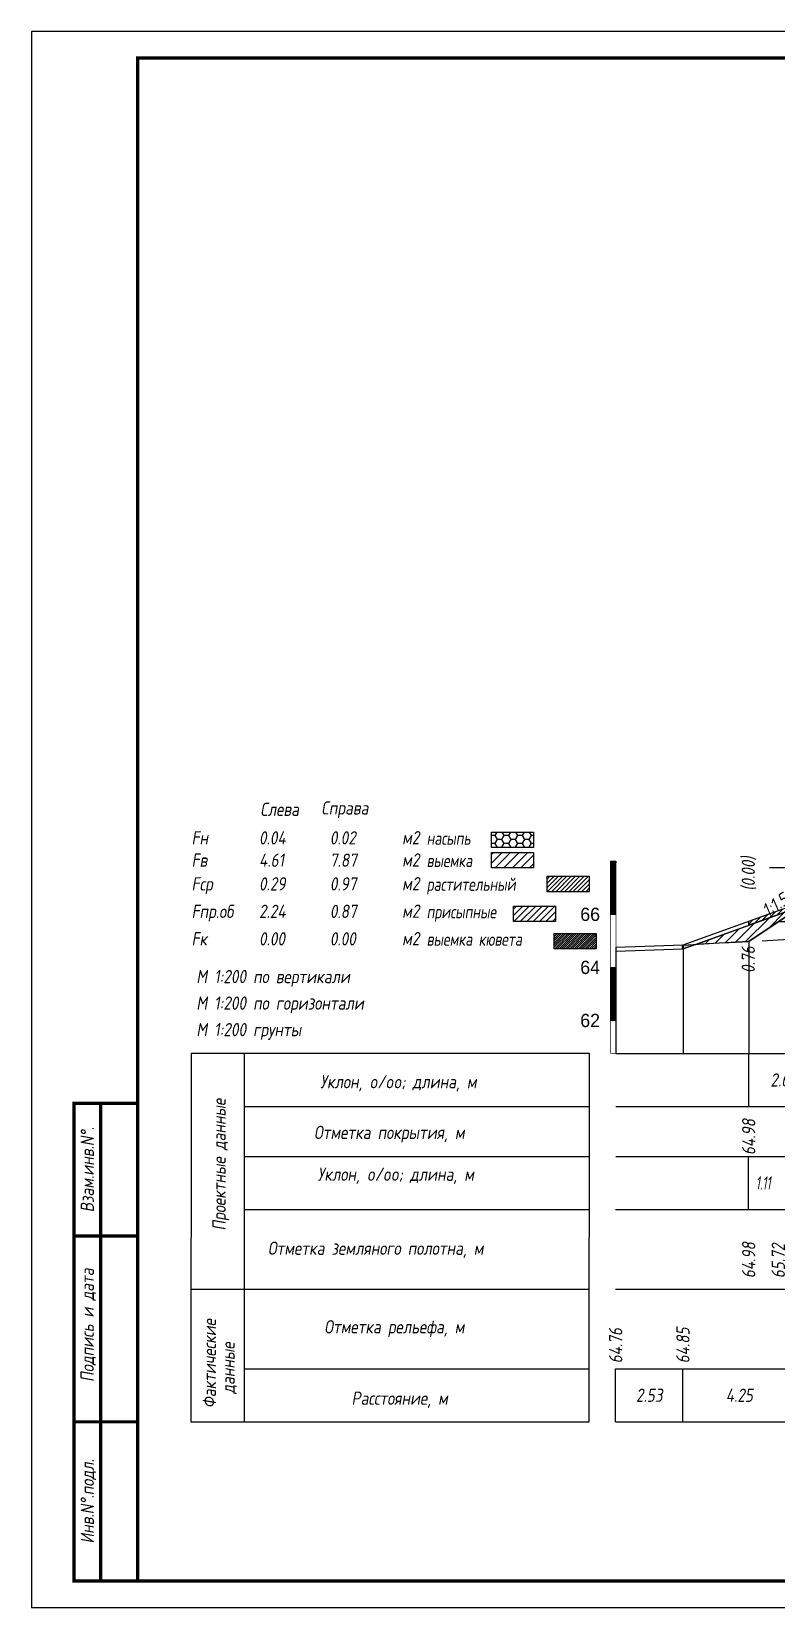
# Model space of a CAD drawing. Extents: x -717 to 1451, y -133302 to 233.
# Drawn here: x -30.1 to 110.2, y -124399.4 to -124102.4 of the extents above; entities that cross this region are included whole.
import ezdxf
from ezdxf.enums import TextEntityAlignment as Align

# ---------------------------------------------------------------- set-up
doc = ezdxf.new("R2010")
doc.units = 0
doc.linetypes.add('штриховая', pattern=[0.75, 0.5, -0.25])
for name, color, linetype in [('Зарамочное оформление', 7, 'Continuous'), ('Интерполированный поперечник', 2, 'Continuous'), ('Код_510', 7, 'Continuous'), ('Код_514', 1, 'Continuous'), ('Код_516', 1, 'Continuous'), ('Контур_0', 7, 'Continuous'), ('Контур_508', 7, 'Continuous'), ('Контур_512', 7, 'Continuous'), ('Контур_513', 7, 'Continuous'), ('Красный поперечник', 1, 'Continuous'), ('Линейка абсолютных высот', 7, 'Continuous'), ('Объем выемки', 7, 'Continuous'), ('Объем кюветов', 7, 'Continuous'), ('Объем насыпи', 7, 'Continuous'), ('Объем присыпных обочин', 7, 'Continuous'), ('Объем срезки растительного слоя', 7, 'Continuous'), ('Объём_2650', 7, 'Continuous'), ('Объём_2661', 7, 'Continuous'), ('Объём_2666', 7, 'Continuous'), ('Объём_2667', 7, 'Continuous'), ('Объём_2668', 7, 'Continuous'), ('Объём_2669', 7, 'Continuous'), ('Объём_2675', 7, 'Continuous'), ('Откосы', 7, 'Continuous'), ('Отметки покрытия', 7, 'Continuous'), ('Рабочие отметки', 7, 'Continuous'), ('Рабочие отметки доп.', 7, 'Continuous'), ('Таблица', 7, 'Continuous'), ('Уклоны проезжей части', 7, 'Continuous'), ('Черный поперечник', 3, 'Continuous')]:
    doc.layers.add(name, color=color, linetype=linetype)
for name, color, linetype, true_color in [('Контур_2570', 7, 'Continuous', 0x80ff00), ('Контур_2736', 4, 'Continuous', 0x00ffff), ('Контур_2737', 4, 'Continuous', 0x00ffff), ('Контур_2738', 4, 'Continuous', 0x00ffff), ('Контур_2739', 4, 'Continuous', 0x00ffff), ('Контур_2741', 4, 'Continuous', 0x00ffff), ('Контур_2742', 4, 'Continuous', 0x00ffff), ('Контур_2743', 4, 'Continuous', 0x00ffff), ('Контур_2744', 7, 'Continuous', 0xa4ffff), ('Контур_2745', 7, 'Continuous', 0xa4ffff), ('Контур_2747', 4, 'Continuous', 0x00ffff), ('Контур_2748', 4, 'Continuous', 0x00ffff), ('Контур_2749', 4, 'Continuous', 0x00ffff), ('Контур_2750', 4, 'Continuous', 0x00ffff), ('Контур_2751', 4, 'Continuous', 0x00ffff), ('Контур_2752', 4, 'Continuous', 0x00ffff), ('Контур_703', 4, 'Continuous', 0x00ffff), ('Контур_705', 4, 'Continuous', 0x00ffff), ('Контур_707', 4, 'Continuous', 0x00ffff), ('Контур_720', 131, 'Continuous', 0xaaffff), ('Объём_2563', 7, 'Continuous', 0xff8000), ('Объём_2570', 7, 'Continuous', 0x80ff00), ('Объём_2600', 7, 'Continuous', 0x808000), ('Объём_2620', 2, 'Continuous', 0xffff00)]:
    doc.layers.add(name, color=color, linetype=linetype, true_color=true_color)
doc.styles.get("Standard").update_dxf_attribs({"font": 'txt', "height": 2.5})
doc.styles.add('М', font='romand.shx', dxfattribs={"width": 0.8, "oblique": 10, "height": 2.5})
pattern_1 = [(45.000001252, (0, 0), (-0.026516505928, 0.026516504769), []), (135.00000034, (0, 0), (-0.02651650519, -0.026516505506), [])]

# ---------------------------------------------------------------- blocks, each defined once
blk = doc.blocks.new('условные обозначения')
at = {"layer": 'Объём_2563'}
h = blk.add_hatch(dxfattribs=at)
h.set_pattern_fill('ANSI31', color=256, scale=0.3)
h.set_pattern_definition([(45, (-34.5, -100.5), (-0.673519, 0.673519), [])])
h.paths.add_polyline_path([(18.26, 7.53), (27.08, 7.53), (27.08, 4.62), (18.26, 4.62)])
at = {"layer": 'Объём_2570'}
h = blk.add_hatch(dxfattribs=at)
h.set_pattern_fill('ANSI31', color=3, scale=0.2)
h.set_pattern_definition([(45, (-32.9034, -100.5), (-0.4490128, 0.4490128), [])])
h.paths.add_polyline_path([(25.29, 13.16), (34.12, 13.16), (34.12, 10.25), (25.29, 10.25)])
at = {"layer": 'Объём_2600'}
h = blk.add_hatch(dxfattribs=at)
h.set_pattern_fill('ANSI31', color=6, scale=0.4)
h.set_pattern_definition([(45, (-34.5, -100.5), (-0.898026, 0.898026), [])])
h.paths.add_polyline_path([(13.63, 17.67), (22.46, 17.67), (22.46, 14.76), (13.63, 14.76)])
at = {"layer": 'Объём_2620'}
h = blk.add_hatch(dxfattribs=at)
h.set_pattern_fill('ANSI31', color=2, scale=0.1)
h.set_pattern_definition([(45, (-33.755, -100.5), (-0.2245064, 0.2245064), [])])
h.paths.add_polyline_path([(26.75, 2.41), (35.57, 2.41), (35.57, -0.5), (26.75, -0.5)])
at = {"layer": 'Объём_2650'}
h = blk.add_hatch(dxfattribs=at)
h.set_pattern_fill('HONEY', color=5, scale=0.3)
h.set_pattern_definition([(0, (-34.5, -100.5), (1.42875, 0.824889), [0.9525, -1.905]), (120, (-34.5, -100.5), (-1.42875, 0.824889), [0.9525, -1.905]), (60, (-34.5, -100.5), (3e-09, 1.6497784), [-1.905, 0.9525])])
h.paths.add_polyline_path([(13.63, 21.49), (22.46, 21.49), (22.46, 18.58), (13.63, 18.58)])
at = {"layer": 'Объём_2563'}
blk.add_lwpolyline([(18.26, 7.53), (27.08, 7.53), (27.08, 4.62), (18.26, 4.62)], close=True, dxfattribs=at)
at = {"layer": 'Объём_2620', "color": 2}
blk.add_lwpolyline([(26.75, 2.41), (35.57, 2.41), (35.57, -0.5), (26.75, -0.5)], close=True, dxfattribs=at)
at = {"layer": 'Объём_2650', "color": 5}
blk.add_lwpolyline([(13.63, 21.49), (22.46, 21.49), (22.46, 18.58), (13.63, 18.58)], close=True, dxfattribs=at)
at = {"layer": 'Объём_2650', "color": 6}
blk.add_lwpolyline([(13.63, 17.67), (22.46, 17.67), (22.46, 14.76), (13.63, 14.76)], close=True, dxfattribs=at)
at = {"layer": 'Объём_2650', "color": 3}
blk.add_lwpolyline([(25.29, 13.16), (34.12, 13.16), (34.12, 10.25), (25.29, 10.25)], close=True, dxfattribs=at)
at = {"layer": 'Объем насыпи', "color": 1, "style": 'М', "oblique": 10, "width": 0.8}
for s, p in [('насыпь', (0.09, 19.09)), ('выемка', (0.09, 14.89)), ('растительный', (0.09, 10.42)), ('присыпные', (0.09, 5.24)), ('выемка кювета', (0.09, 0.06))]:
    blk.add_text(s, height=2.5, dxfattribs=at).set_placement(p)

msp = doc.modelspace()

# ---------------------------------------------------------------- hatches: boundary and pattern name
at = {"layer": 'Линейка абсолютных высот'}
h = msp.add_hatch(dxfattribs=at)
h.set_pattern_fill('ANSI37', scale=0.3, style=0)
h.set_pattern_definition(pattern_1)
h.paths.add_polyline_path([(80, -124268.794), (80, -124258.794), (79, -124258.794), (79, -124268.794)])
h = msp.add_hatch(dxfattribs=at)
h.set_pattern_fill('ANSI37', scale=0.3, style=0)
h.set_pattern_definition(pattern_1)
h.paths.add_polyline_path([(80, -124288.794), (80, -124278.794), (79, -124278.794), (79, -124288.794)])
at = {"layer": 'Объём_2570'}
h = msp.add_hatch(dxfattribs=at)
h.set_pattern_fill('ANSI31', color=256, scale=0.2)
h.paths.add_polyline_path([(114.716, -124266.766), (114.716, -124267.516), (114.605, -124267.388), (113.926, -124267.616), (105, -124270.848), (105, -124270.098), (113.926, -124266.866), (114.605, -124266.638)])
h.paths.add_polyline_path([(265.512, -124266.188), (248.123, -124266.6), (243.205, -124265.546), (236.467, -124265.158), (234.611, -124264.338), (233.314, -124265.106), (233.314, -124264.356), (234.611, -124263.588), (236.467, -124264.408), (243.205, -124264.796), (248.123, -124265.85), (265.512, -124265.438)])
at = {"layer": 'Объём_2600'}
h = msp.add_hatch(dxfattribs=at)
h.set_pattern_fill('ANSI31', color=6, scale=0.4)
h.paths.add_polyline_path([(135.879, -124269.433), (110.567, -124270.193), (105, -124273.904), (95.019, -124274.463), (113.926, -124267.616), (114.605, -124267.388), (114.716, -124267.516), (114.716, -124266.766), (122.586, -124265.976), (131.282, -124265.363), (131.782, -124266.113), (135.879, -124266.015)])
h.paths.add_polyline_path([(259.54, -124269.419), (257.805, -124269.419), (257.805, -124269.596), (210.315, -124268.171), (210.315, -124264.498), (218.807, -124263.679), (219.72, -124263.683), (228.62, -124264.34), (233.314, -124264.356), (233.314, -124265.106), (234.611, -124264.338), (236.467, -124265.158), (243.205, -124265.546), (248.123, -124266.6), (264.345, -124266.216)])
h = msp.add_hatch(dxfattribs=at)
h.set_pattern_fill('HONEY', color=5, scale=0.3)
h.paths.add_polyline_path([(92.667, -124275.314), (92.566, -124275.318), (92.566, -124274.6), (95.019, -124274.463)])
h.paths.add_polyline_path([(264.345, -124266.216), (265.512, -124265.438), (265.512, -124266.188)])

# ---------------------------------------------------------------- linework, layer by layer
at = {"layer": 'Интерполированный поперечник', "linetype": 'штриховая', "ltscale": 10, "flags": 128}
msp.add_lwpolyline([(92.566, -124274.6), (248.073, -124265.896)], dxfattribs=at)
at = {"layer": 'Код_510'}
for p, q in [((79.946, -124364.421), (79.946, -124354.421)), ((92.612, -124364.421), (92.612, -124354.421))]:
    msp.add_line(p, q, dxfattribs=at)
at = {"layer": 'Код_514'}
msp.add_line((105, -124305), (105, -124295), dxfattribs=at)
at = {"layer": 'Код_516'}
msp.add_line((104.946, -124324.421), (104.946, -124314.421), dxfattribs=at)
at = {"layer": 'Контур_0', "flags": 128}
for points in [[(118.264, -124265.061), (105, -124273.904), (105, -124273.904), (105, -124273.904), (105, -124273.904), (105, -124273.904), (105, -124273.904), (105, -124273.904), (105, -124273.904), (105, -124273.904), (105, -124273.904), (105, -124273.904), (105, -124273.904), (105, -124273.904), (105, -124273.904), (105, -124273.904)], [(118.264, -124265.061), (105, -124273.904), (105, -124273.904), (105, -124273.904), (105, -124273.904), (105, -124273.904), (105, -124273.904), (105, -124273.904), (105, -124273.904), (105, -124273.904), (105, -124273.904), (105, -124273.904), (105, -124273.904), (105, -124273.904), (105, -124273.904), (105, -124273.904), (105, -124273.904), (105, -124273.904), (105, -124273.904), (105, -124273.904), (105, -124273.904), (105, -124273.904), (105, -124273.904), (105, -124273.904), (105, -124273.904), (105, -124273.904), (105, -124273.904), (105, -124273.904), (105, -124273.904), (105, -124273.904)]]:
    msp.add_lwpolyline(points, dxfattribs=at)
at = {"layer": 'Контур_2570', "flags": 128}
msp.add_lwpolyline([(80, -124275.75), (92.667, -124275.314), (92.667, -124275.314), (113.926, -124267.616)], dxfattribs=at)
at = {"layer": 'Контур_2736', "flags": 128}
msp.add_lwpolyline([(118.264, -124265.061), (105, -124273.904)], dxfattribs=at)
at = {"layer": 'Контур_2737', "flags": 128}
msp.add_lwpolyline([(105, -124273.904), (105, -124273.904)], dxfattribs=at)
at = {"layer": 'Контур_2738', "flags": 128}
msp.add_lwpolyline([(105, -124273.904), (105, -124273.904)], dxfattribs=at)
at = {"layer": 'Контур_2739', "flags": 128}
msp.add_lwpolyline([(105, -124273.904), (105, -124273.904)], dxfattribs=at)
at = {"layer": 'Контур_2741', "flags": 128}
msp.add_lwpolyline([(105, -124273.904), (105, -124273.904)], dxfattribs=at)
at = {"layer": 'Контур_2742', "flags": 128}
msp.add_lwpolyline([(105, -124273.904), (105, -124273.904)], dxfattribs=at)
at = {"layer": 'Контур_2743', "flags": 128}
msp.add_lwpolyline([(105, -124273.904), (105, -124273.904)], dxfattribs=at)
at = {"layer": 'Контур_2744', "flags": 128}
msp.add_lwpolyline([(105, -124273.904), (105, -124273.904)], dxfattribs=at)
msp.add_lwpolyline([(105, -124273.904), (105, -124273.904)], dxfattribs=at)
msp.add_lwpolyline([(105, -124273.904), (105, -124273.904)], dxfattribs=at)
msp.add_lwpolyline([(105, -124273.904), (105, -124273.904)], dxfattribs=at)
msp.add_lwpolyline([(105, -124273.904), (105, -124273.904)], dxfattribs=at)
msp.add_lwpolyline([(105, -124273.904), (105, -124273.904)], dxfattribs=at)
at = {"layer": 'Контур_2745', "flags": 128}
msp.add_lwpolyline([(105, -124273.904), (105, -124273.904)], dxfattribs=at)
msp.add_lwpolyline([(105, -124273.904), (105, -124273.904)], dxfattribs=at)
msp.add_lwpolyline([(105, -124273.904), (105, -124273.904)], dxfattribs=at)
msp.add_lwpolyline([(105, -124273.904), (105, -124273.904)], dxfattribs=at)
msp.add_lwpolyline([(105, -124273.904), (105, -124273.904)], dxfattribs=at)
msp.add_lwpolyline([(105, -124273.904), (105, -124273.904)], dxfattribs=at)
at = {"layer": 'Контур_2747', "flags": 128}
msp.add_lwpolyline([(105, -124273.904), (105, -124273.904)], dxfattribs=at)
at = {"layer": 'Контур_2748', "flags": 128}
msp.add_lwpolyline([(105, -124273.904), (105, -124273.904)], dxfattribs=at)
at = {"layer": 'Контур_2749', "flags": 128}
msp.add_lwpolyline([(105, -124273.904), (105, -124273.904)], dxfattribs=at)
at = {"layer": 'Контур_2750', "flags": 128}
msp.add_lwpolyline([(105, -124273.904), (105, -124273.904)], dxfattribs=at)
at = {"layer": 'Контур_2751', "flags": 128}
msp.add_lwpolyline([(105, -124273.904), (105, -124273.904)], dxfattribs=at)
at = {"layer": 'Контур_2752', "flags": 128}
msp.add_lwpolyline([(105, -124273.904), (105, -124273.904)], dxfattribs=at)
at = {"layer": 'Контур_508', "flags": 128}
msp.add_lwpolyline([(105, -124273.904), (110.567, -124270.193), (135.879, -124269.433), (135.879, -124267.256), (173.379, -124266.297), (194.129, -124265.786), (210.315, -124265.663), (210.315, -124268.171), (257.805, -124269.596), (257.805, -124269.419), (259.54, -124269.419), (265.512, -124265.438)], dxfattribs=at)
at = {"layer": 'Контур_512', "flags": 128}
msp.add_lwpolyline([(105, -124273.904), (110.567, -124270.193), (135.879, -124269.433)], dxfattribs=at)
at = {"layer": 'Контур_513', "flags": 128}
msp.add_lwpolyline([(105, -124273.904), (110.567, -124270.193), (135.879, -124269.433), (135.879, -124267.256), (173.379, -124266.297), (194.129, -124265.786), (210.315, -124265.663), (210.315, -124268.171), (257.805, -124269.596), (257.805, -124269.419), (259.54, -124269.419), (265.512, -124265.438)], dxfattribs=at)
at = {"layer": 'Контур_703', "flags": 128}
for points in [[(118.264, -124265.061), (105, -124273.904)], [(105, -124273.904), (105, -124273.904)]]:
    msp.add_lwpolyline(points, dxfattribs=at)
at = {"layer": 'Контур_705', "flags": 128}
msp.add_lwpolyline([(105, -124273.904), (105, -124273.904)], dxfattribs=at)
at = {"layer": 'Контур_707', "flags": 128}
msp.add_lwpolyline([(105, -124273.904), (105, -124273.904)], dxfattribs=at)
at = {"layer": 'Контур_720', "flags": 128}
msp.add_lwpolyline([(105, -124273.904), (105, -124273.904)], dxfattribs=at)
at = {"layer": 'Красный поперечник'}
for q in [(118.264, -124265.061), (105, -124295)]:
    msp.add_line((105, -124273.904), q, dxfattribs=at)
at = {"layer": 'Линейка абсолютных высот', "color": 7, "const_width": 0.1, "flags": 128}
for points in [[(80, -124268.794), (80, -124258.794), (79, -124258.794), (79, -124268.794), (80, -124268.794)], [(80, -124278.794), (80, -124268.794), (79, -124268.794), (79, -124278.794), (80, -124278.794)], [(80, -124288.794), (80, -124278.794), (79, -124278.794), (79, -124288.794), (80, -124288.794)], [(80, -124295), (80, -124288.794), (79, -124288.794), (79, -124295), (80, -124295)]]:
    msp.add_lwpolyline(points, dxfattribs=at)
at = {"layer": 'Объём_2570', "flags": 128}
msp.add_lwpolyline([(114.716, -124266.766), (114.716, -124267.516), (114.605, -124267.388), (113.926, -124267.616), (105, -124270.848), (105, -124270.098), (113.926, -124266.866), (114.605, -124266.638), (114.716, -124266.766), (114.716, -124266.766)], dxfattribs=at)
msp.add_lwpolyline([(114.716, -124266.766), (114.716, -124267.516), (114.605, -124267.388), (113.926, -124267.616), (105, -124270.848), (105, -124270.098), (113.926, -124266.866), (114.605, -124266.638), (114.716, -124266.766), (114.716, -124266.766)], dxfattribs=at)
at = {"layer": 'Объём_2600', "flags": 128}
msp.add_lwpolyline([(92.667, -124275.314), (92.566, -124275.318), (92.566, -124274.6), (95.019, -124274.463), (92.667, -124275.314), (92.667, -124275.314)], dxfattribs=at)
at = {"layer": 'Объём_2600', "color": 5, "flags": 128}
msp.add_lwpolyline([(92.667, -124275.314), (92.566, -124275.318), (92.566, -124274.6), (95.019, -124274.463), (92.667, -124275.314), (92.667, -124275.314)], dxfattribs=at)
at = {"layer": 'Объём_2650', "flags": 128}
msp.add_lwpolyline([(135.879, -124269.433), (110.567, -124270.193), (105, -124273.904), (95.019, -124274.463), (113.926, -124267.616), (114.605, -124267.388), (114.716, -124267.516), (114.716, -124266.766), (122.586, -124265.976), (131.282, -124265.363), (131.782, -124266.113), (135.879, -124266.015), (135.879, -124269.433), (135.879, -124269.433)], dxfattribs=at)
at = {"layer": 'Объём_2650', "color": 6, "flags": 128}
msp.add_lwpolyline([(135.879, -124269.433), (110.567, -124270.193), (105, -124273.904), (95.019, -124274.463), (113.926, -124267.616), (114.605, -124267.388), (114.716, -124267.516), (114.716, -124266.766), (122.586, -124265.976), (131.282, -124265.363), (131.782, -124266.113), (135.879, -124266.015), (135.879, -124269.433), (135.879, -124269.433)], dxfattribs=at)
at = {"layer": 'Объём_2661', "flags": 128}
msp.add_lwpolyline([(118.264, -124265.061), (105, -124273.904)], dxfattribs=at)
msp.add_lwpolyline([(118.264, -124265.061), (105, -124273.904)], dxfattribs=at)
at = {"layer": 'Объём_2666', "flags": 128}
msp.add_lwpolyline([(118.264, -124265.061), (105, -124273.904)], dxfattribs=at)
msp.add_lwpolyline([(118.264, -124265.061), (105, -124273.904)], dxfattribs=at)
at = {"layer": 'Объём_2667', "flags": 128}
msp.add_lwpolyline([(105, -124273.904), (105, -124273.904)], dxfattribs=at)
msp.add_lwpolyline([(105, -124273.904), (105, -124273.904)], dxfattribs=at)
msp.add_lwpolyline([(105, -124273.904), (105, -124273.904)], dxfattribs=at)
msp.add_lwpolyline([(105, -124273.904), (105, -124273.904)], dxfattribs=at)
at = {"layer": 'Объём_2668', "flags": 128}
msp.add_lwpolyline([(105, -124273.904), (105, -124273.904)], dxfattribs=at)
msp.add_lwpolyline([(105, -124273.904), (105, -124273.904)], dxfattribs=at)
msp.add_lwpolyline([(105, -124273.904), (105, -124273.904)], dxfattribs=at)
msp.add_lwpolyline([(105, -124273.904), (105, -124273.904)], dxfattribs=at)
at = {"layer": 'Объём_2669', "flags": 128}
msp.add_lwpolyline([(105, -124273.904), (105, -124273.904)], dxfattribs=at)
msp.add_lwpolyline([(105, -124273.904), (105, -124273.904)], dxfattribs=at)
msp.add_lwpolyline([(105, -124273.904), (105, -124273.904)], dxfattribs=at)
msp.add_lwpolyline([(105, -124273.904), (105, -124273.904)], dxfattribs=at)
at = {"layer": 'Объём_2675', "flags": 128}
msp.add_lwpolyline([(105, -124273.904), (105, -124273.904)], dxfattribs=at)
msp.add_lwpolyline([(105, -124273.904), (105, -124273.904)], dxfattribs=at)
msp.add_lwpolyline([(105, -124273.904), (105, -124273.904)], dxfattribs=at)
msp.add_lwpolyline([(105, -124273.904), (105, -124273.904)], dxfattribs=at)
msp.add_lwpolyline([(105, -124273.904), (105, -124273.904)], dxfattribs=at)
msp.add_lwpolyline([(105, -124273.904), (105, -124273.904)], dxfattribs=at)
msp.add_lwpolyline([(105, -124273.904), (105, -124273.904)], dxfattribs=at)
msp.add_lwpolyline([(105, -124273.904), (105, -124273.904)], dxfattribs=at)
msp.add_lwpolyline([(105, -124273.904), (105, -124273.904)], dxfattribs=at)
msp.add_lwpolyline([(105, -124273.904), (105, -124273.904)], dxfattribs=at)
msp.add_lwpolyline([(105, -124273.904), (105, -124273.904)], dxfattribs=at)
msp.add_lwpolyline([(105, -124273.904), (105, -124273.904)], dxfattribs=at)
msp.add_lwpolyline([(105, -124273.904), (105, -124273.904)], dxfattribs=at)
msp.add_lwpolyline([(105, -124273.904), (105, -124273.904)], dxfattribs=at)
msp.add_lwpolyline([(105, -124273.904), (105, -124273.904)], dxfattribs=at)
msp.add_lwpolyline([(105, -124273.904), (105, -124273.904)], dxfattribs=at)
msp.add_lwpolyline([(105, -124273.904), (105, -124273.904)], dxfattribs=at)
msp.add_lwpolyline([(105, -124273.904), (105, -124273.904)], dxfattribs=at)
msp.add_lwpolyline([(105, -124273.904), (105, -124273.904)], dxfattribs=at)
msp.add_lwpolyline([(105, -124273.904), (105, -124273.904)], dxfattribs=at)
msp.add_lwpolyline([(105, -124273.904), (105, -124273.904)], dxfattribs=at)
msp.add_lwpolyline([(105, -124273.904), (105, -124273.904)], dxfattribs=at)
msp.add_lwpolyline([(105, -124273.904), (105, -124273.904)], dxfattribs=at)
msp.add_lwpolyline([(105, -124273.904), (105, -124273.904)], dxfattribs=at)
at = {"layer": 'Отметки покрытия', "color": 1}
msp.add_line((118.264, -124260.061), (108.895, -124260.061), dxfattribs=at)
at = {"layer": 'Таблица'}
for p, q in [((80, -124295), (290.512, -124295)), ((80, -124305), (290.512, -124305)), ((80, -124314.421), (290.512, -124314.421)), ((79.946, -124324.421), (290.458, -124324.421)), ((79.946, -124339.421), (290.458, -124339.421)), ((79.946, -124354.421), (290.458, -124354.421)), ((79.946, -124364.421), (290.458, -124364.421))]:
    msp.add_line(p, q, dxfattribs=at)
at = {"layer": 'Таблица', "linetype": 'Continuous', "flags": 128}
for points in [[(0, -124295), (-0.054, -124364.421)], [(75, -124295), (0, -124295)], [(10, -124295), (10, -124364.421)], [(74.946, -124364.421), (75, -124295)], [(10, -124305), (75, -124305)], [(10, -124314.421), (75, -124314.421)], [(9.946, -124324.421), (74.946, -124324.421)], [(-0.054, -124339.421), (74.946, -124339.421)], [(9.946, -124354.421), (74.946, -124354.421)], [(-0.054, -124364.421), (74.946, -124364.421)]]:
    msp.add_lwpolyline(points, dxfattribs=at)
at = {"layer": 'Черный поперечник', "color": 7}
for p, q in [((80, -124275), (80, -124295)), ((92.667, -124274.564), (92.667, -124295))]:
    msp.add_line(p, q, dxfattribs=at)
at = {"layer": 'Черный поперечник', "flags": 128}
msp.add_lwpolyline([(80, -124275), (92.667, -124274.564), (113.926, -124266.866), (114.605, -124266.638), (114.716, -124266.766), (122.586, -124265.976), (131.282, -124265.363), (131.782, -124266.113), (152.051, -124265.628), (166.736, -124265.278), (184.993, -124264.983), (194.129, -124264.808), (210.315, -124264.498), (218.807, -124263.679), (219.72, -124263.683), (228.62, -124264.34), (233.314, -124264.356), (234.611, -124263.588), (236.467, -124264.408), (243.205, -124264.796), (248.123, -124265.85), (290.512, -124264.845)], dxfattribs=at)

# ---------------------------------------------------------------- block references
at = {"layer": 'Объём_2570', "xscale": 0.9}
msp.add_blockref('условные обозначения', (44.274, -124274.785), dxfattribs=at)

# ---------------------------------------------------------------- texts
at = {"style": 'М', "oblique": 10, "width": 0.8}
msp.add_text('М 1:200 грунты', height=2.5, dxfattribs=at).set_placement((0.973, -124291.769))
at = {"layer": 'Код_510', "style": 'М', "oblique": 10, "width": 0.8}
for s, p in [('64.76', (79.946, -124353.421)), ('64.85', (92.612, -124353.421))]:
    msp.add_text(s, height=2.5, rotation=90, dxfattribs=at).set_placement(p, align=Align.MIDDLE_LEFT)
for s, p in [('2.53', (86.279, -124359.421)), ('4.25', (103.242, -124359.421))]:
    msp.add_text(s, height=2.5, dxfattribs=at).set_placement(p, align=Align.MIDDLE_CENTER)
at = {"layer": 'Код_514', "style": 'М', "oblique": 10, "width": 0.8}
msp.add_text('2.65', height=2.5, dxfattribs=at).set_placement((111.632, -124300), align=Align.MIDDLE_CENTER)
msp.add_text('64.98', height=2.5, rotation=90, dxfattribs=at).set_placement((105, -124314.161), align=Align.MIDDLE_LEFT)
at = {"layer": 'Код_516', "style": 'М', "oblique": 10, "width": 0.6}
msp.add_text('1.11', height=2.5, dxfattribs=at).set_placement((107.729, -124319.421), align=Align.MIDDLE_CENTER)
at = {"layer": 'Код_516', "style": 'М', "oblique": 10, "width": 0.8}
for s, p in [('64.98', (105, -124337.371)), ('65.72', (110.567, -124337.371))]:
    msp.add_text(s, height=2.5, rotation=90, dxfattribs=at).set_placement(p, align=Align.MIDDLE_LEFT)
at = {"layer": 'Линейка абсолютных высот'}
for s, p in [('66', (77, -124268.794)), ('64', (77, -124278.794)), ('62', (77, -124288.794))]:
    msp.add_text(s, height=2.5, dxfattribs=at).set_placement(p, align=Align.MIDDLE_RIGHT)
at = {"layer": 'Объем выемки', "style": 'М', "oblique": 10, "width": 0.8}
for s, p in [('Fв', (0.085, -124259.835)), ('4.61', (12.785, -124259.835)), ('7.87', (26.126, -124259.835)), ('м2', (39.731, -124259.802))]:
    msp.add_text(s, height=2.5, dxfattribs=at).set_placement(p)
at = {"layer": 'Объем кюветов', "style": 'М', "oblique": 10, "width": 0.8}
for s, p in [('Fк', (0.085, -124274.66)), ('0.00', (12.785, -124274.66)), ('0.00', (26.126, -124274.66)), ('м2', (39.731, -124274.627))]:
    msp.add_text(s, height=2.5, dxfattribs=at).set_placement(p)
at = {"layer": 'Объем насыпи', "style": 'М', "oblique": 10, "width": 0.8}
for s, p in [('Слева', (13.029, -124250.249)), ('Справа', (24.522, -124249.982)), ('Fн', (0.085, -124255.63)), ('0.04', (12.785, -124255.63)), ('0.02', (26.126, -124255.63)), ('м2', (39.731, -124255.597))]:
    msp.add_text(s, height=2.5, dxfattribs=at).set_placement(p)
at = {"layer": 'Объем присыпных обочин', "style": 'М', "oblique": 10, "width": 0.8}
for s, p in [('Fпр.об', (0.085, -124269.481)), ('2.24', (12.785, -124269.481)), ('0.87', (26.126, -124269.481)), ('м2', (39.731, -124269.448))]:
    msp.add_text(s, height=2.5, dxfattribs=at).set_placement(p)
at = {"layer": 'Объем срезки растительного слоя', "style": 'М', "oblique": 10, "width": 0.8}
for s, p in [('Fср', (0.085, -124264.303)), ('0.29', (12.785, -124264.303)), ('0.97', (26.126, -124264.303)), ('м2', (39.731, -124264.269))]:
    msp.add_text(s, height=2.5, dxfattribs=at).set_placement(p)
at = {"layer": 'Откосы', "color": 1, "style": 'М', "oblique": 10, "width": 0.8}
msp.add_text('1:1.5', height=2.5, rotation=33.69007, dxfattribs=at).set_placement((111.078, -124268.65), align=Align.BOTTOM_CENTER)
at = {"layer": 'Рабочие отметки', "color": 1, "style": 'М', "oblique": 10, "width": 0.8}
msp.add_text('0.76', height=2.5, rotation=90, dxfattribs=at).set_placement((104.922, -124274.835), align=Align.MIDDLE_RIGHT)
at = {"layer": 'Рабочие отметки доп.', "color": 1, "style": 'М', "oblique": 10, "width": 0.8}
msp.add_text('(0.00)', height=2.5, rotation=90, dxfattribs=at).set_placement((104.922, -124264.335), align=Align.MIDDLE_LEFT)
at = {"layer": 'Таблица', "style": 'М', "oblique": 10, "width": 0.8}
for s, p in [('М 1:200 по вертикали', (0.973, -124281.769)), ('М 1:200 по горизонтали', (0.973, -124286.769)), ('Уклон, o/oo; длина, м', (24.315, -124301.584)), ('Отметка покрытия, м', (23.148, -124311.139)), ('Уклон, o/oo; длина, м', (23.824, -124319.017)), ('Отметка земляного полотна, м', (14.462, -124332.965)), ('Отметка рельефа, м', (25.077, -124347.777)), ('Расстояние, м', (30.202, -124361.23))]:
    msp.add_text(s, height=2.5, dxfattribs=at).set_placement(p)
for s, p in [('Проектные данные ', (6.519, -124328.401)), ('Фактические ', (4.698, -124361.855)), ('данные', (8.204, -124359.15))]:
    msp.add_text(s, height=2.5, rotation=90, dxfattribs=at).set_placement(p)
at = {"layer": 'Уклоны проезжей части', "color": 1, "style": 'М', "oblique": 10, "width": 0.8}
msp.add_text('1:1.5', height=2.5, rotation=33.69007, dxfattribs=at).set_placement((111.078, -124268.65), align=Align.BOTTOM_CENTER)

# ---------------------------------------------------------------- wipeouts: each hides what was drawn before it
msp.add_wipeout([(-10.054, -124304.421), (-22.054, -124304.421), (-22.054, -124394.421), (-10.054, -124394.421)]).dxf.layer = 'Зарамочное оформление'

# ---------------------------------------------------------------- next in the draw order: linework, layer by layer
at = {"flags": 128}
msp.add_lwpolyline([(-30.054, -124399.421), (389.946, -124399.421), (389.946, -124102.421), (-30.054, -124102.421)], close=True, dxfattribs=at)
at = {"const_width": 0.6, "flags": 128}
msp.add_lwpolyline([(-10.054, -124394.421), (384.946, -124394.421), (384.946, -124107.421), (-10.054, -124107.421)], close=True, dxfattribs=at)
at = {"layer": 'Зарамочное оформление', "linetype": 'Continuous', "lineweight": -3, "const_width": 0.6, "flags": 128}
for points in [[(-10.054, -124394.421), (-22.054, -124394.421), (-22.054, -124304.421), (-10.054, -124304.421)], [(-17.054, -124394.421), (-17.054, -124304.421)], [(-22.054, -124329.421), (-10.054, -124329.421)], [(-22.054, -124364.421), (-10.054, -124364.421)]]:
    msp.add_lwpolyline(points, dxfattribs=at)

# ---------------------------------------------------------------- next in the draw order: texts
at = {"layer": 'Зарамочное оформление', "lineweight": 15, "style": 'М', "oblique": 10, "width": 0.8}
for s, p in [('Взам.инв.N%%d.', (-19.554, -124316.921)), ('Подпись и дата', (-19.572, -124346.227)), ('Инв.N%%d.подл.', (-19.554, -124379.421))]:
    msp.add_text(s, height=2.5, rotation=90, dxfattribs=at).set_placement(p, align=Align.MIDDLE_CENTER)

doc.saveas('drawing.dxf')
